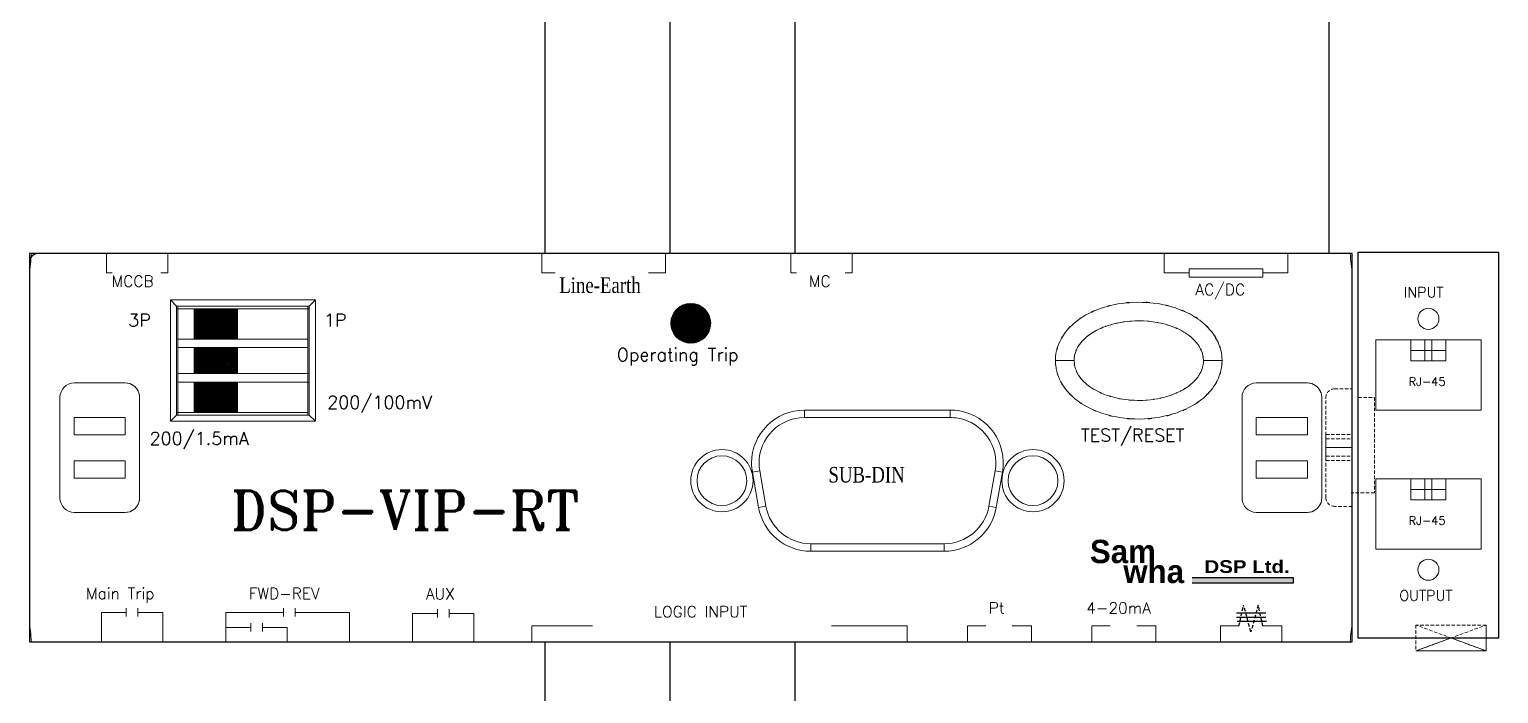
# Model space of a CAD drawing. Header units: millimetres. Extents: x 107 to 2900, y 85 to 3996.
# Drawn here: x 206.7 to 312.4, y 3019.5 to 3067.4 of the extents above; entities that cross this region are included whole.
import ezdxf
from ezdxf.lldxf.tags import DXFTag

# ---------------------------------------------------------------- set-up
doc = ezdxf.new("R2010")
doc.units = ezdxf.units.MM
doc.linetypes.add('DASHED2', pattern=[0.375, 0.25, -0.125])
doc.layers.add('1', color=1, linetype='CENTER')
doc.layers.add('70', color=7, linetype='Continuous')
doc.styles.add('SS', font='batang.ttc', dxfattribs={"width": 0.8})
doc.styles.get("Standard").update_dxf_attribs({"font": 'BareunDotumPro1.ttf'})
doc.styles.add('STYLE2', font='romant.shx')
tags = doc.linetypes.add('CENTER', pattern=[2, 1.25, -0.25, 0.25, -0.25]).pattern_tags.tags
tags[10:11] = [DXFTag(74, 4), DXFTag(75, 0), DXFTag(340, '0'), DXFTag(46, 1.0), DXFTag(50, 0.0), DXFTag(44, 0.0), DXFTag(45, 0.0)]
tags[8:9] = [DXFTag(74, 4), DXFTag(75, 0), DXFTag(340, '0'), DXFTag(46, 1.0), DXFTag(50, 0.0), DXFTag(44, 0.0), DXFTag(45, 0.0)]
tags[6:7] = [DXFTag(74, 4), DXFTag(75, 0), DXFTag(340, '0'), DXFTag(46, 1.0), DXFTag(50, 0.0), DXFTag(44, 0.0), DXFTag(45, 0.0)]
tags[4:5] = [DXFTag(74, 4), DXFTag(75, 0), DXFTag(340, '0'), DXFTag(46, 1.0), DXFTag(50, 0.0), DXFTag(44, 0.0), DXFTag(45, 0.0)]

msp = doc.modelspace()

# ---------------------------------------------------------------- hatches: boundary and pattern name
msp.add_hatch(color=5).paths.add_polyline_path([(290.369, 3027.488), (290.369, 3027.903), (297.65, 3027.903), (297.65, 3027.488)])
at = {"layer": '70', "lineweight": 15}
h = msp.add_hatch(dxfattribs=at)
h.set_pattern_fill('ANSI31', color=256, scale=0.62208, style=0)
h.set_pattern_definition([(45, (-1742.84952, 10707.27451), (-0.0549846233, 0.0549846233), [])])
h.paths.add_polyline_path([(221.656, 3047.252), (218.546, 3047.252), (218.546, 3045.075), (221.656, 3045.075)])
h.paths.add_polyline_path([(221.656, 3044.453), (218.546, 3044.453), (218.546, 3042.589), (221.656, 3042.589)])
h.paths.add_polyline_path([(221.656, 3041.967), (218.546, 3041.967), (218.546, 3039.789), (221.656, 3039.789)])
at = {"layer": '70', "lineweight": 20}
h = msp.add_hatch(dxfattribs=at)
h.set_pattern_fill('ANSI31', color=3, scale=0.62208, style=0)
h.set_pattern_definition([(45, (-3029.61929, 18413.62635), (-0.0549846233, 0.0549846233), [])])
h.paths.add_polyline_path([(252.859, 3046.207, 1), (255.725, 3046.207, 1)])

# ---------------------------------------------------------------- linework, layer by layer
at = {"color": 7}
for p, q in [((300.22, 3069.656), (300.22, 3051.223)), ((294.624, 3025.331), (293.567, 3025.331)), ((294.633, 3025.029), (293.576, 3025.029)), ((294.663, 3024.729), (293.606, 3024.729)), ((295.681, 3025.331), (294.624, 3025.331)), ((295.69, 3025.029), (294.633, 3025.029)), ((295.72, 3024.729), (294.663, 3024.729))]:
    msp.add_line(p, q, dxfattribs=at)
at = {"color": 7, "lineweight": 30}
for p, q in [((301.893, 3051.223), (206.691, 3051.223)), ((206.691, 3051.223), (206.691, 3023.28)), ((301.893, 3023.28), (301.893, 3051.223)), ((206.691, 3023.28), (301.893, 3023.28))]:
    msp.add_line(p, q, dxfattribs=at)
at = {"color": 7, "lineweight": 15}
for p, q in [((216.833, 3039.154), (216.833, 3047.887)), ((216.833, 3047.887), (227.267, 3047.887)), ((217.281, 3047.439), (216.833, 3047.887)), ((226.819, 3047.439), (227.267, 3047.887)), ((227.267, 3047.887), (227.267, 3039.154)), ((217.281, 3039.603), (217.281, 3047.439)), ((217.281, 3047.439), (226.819, 3047.439)), ((217.281, 3047.252), (226.819, 3047.252)), ((217.374, 3039.603), (217.374, 3047.439)), ((221.656, 3045.075), (221.656, 3047.252)), ((226.726, 3047.439), (226.726, 3039.603)), ((226.819, 3047.439), (226.819, 3039.603)), ((217.374, 3045.075), (226.726, 3045.075)), ((217.374, 3044.453), (226.726, 3044.453)), ((221.656, 3042.589), (221.656, 3044.453)), ((280.533, 3043.521), (281.876, 3043.521)), ((292.534, 3043.521), (291.191, 3043.521)), ((226.819, 3042.589), (217.374, 3042.589)), ((209.913, 3041.911), (213.589, 3041.911)), ((226.819, 3041.967), (217.374, 3041.967)), ((221.656, 3039.789), (221.656, 3041.967)), ((208.883, 3033.622), (208.883, 3040.881)), ((214.619, 3040.881), (214.619, 3033.622)), ((217.281, 3039.603), (216.833, 3039.154)), ((226.726, 3039.789), (217.281, 3039.789)), ((226.819, 3039.603), (217.281, 3039.603)), ((226.819, 3039.603), (227.267, 3039.154)), ((262.481, 3039.96), (272.97, 3039.96)), ((262.481, 3039.96), (262.481, 3039.422)), ((262.481, 3039.422), (272.97, 3039.422)), ((272.97, 3039.96), (272.97, 3039.422)), ((227.267, 3039.154), (216.833, 3039.154)), ((258.724, 3035.482), (259.254, 3035.575)), ((259.171, 3032.945), (258.724, 3035.482)), ((259.701, 3033.039), (259.254, 3035.575)), ((276.198, 3035.575), (275.751, 3033.039)), ((276.727, 3035.482), (276.198, 3035.575)), ((276.727, 3035.482), (276.28, 3032.945)), ((259.171, 3032.945), (259.701, 3033.039)), ((276.28, 3032.945), (275.751, 3033.039)), ((213.589, 3032.592), (209.913, 3032.592)), ((272.523, 3030.33), (262.928, 3030.33)), ((262.928, 3029.793), (262.928, 3030.33)), ((272.523, 3029.793), (262.928, 3029.793)), ((272.523, 3029.793), (272.523, 3030.33))]:
    msp.add_line(p, q, dxfattribs=at)
at = {"color": 7, "lineweight": 0}
for p, q in [((294.995, 3041.911), (298.672, 3041.911)), ((293.965, 3033.622), (293.965, 3040.881)), ((299.701, 3040.881), (299.701, 3033.622)), ((209.913, 3039.423), (213.589, 3039.423)), ((294.995, 3039.423), (298.672, 3039.423)), ((209.913, 3038.179), (213.589, 3038.179)), ((294.995, 3038.179), (298.672, 3038.179)), ((209.913, 3036.312), (213.589, 3036.312)), ((294.995, 3036.312), (298.672, 3036.312)), ((209.913, 3035.068), (213.589, 3035.068)), ((294.995, 3035.068), (298.672, 3035.068)), ((298.672, 3032.592), (294.995, 3032.592))]:
    msp.add_line(p, q, dxfattribs=at)
at = {"color": 5}
for p, q in [((290.369, 3027.903), (297.65, 3027.903)), ((297.65, 3027.903), (297.65, 3027.488)), ((297.65, 3027.488), (290.369, 3027.488))]:
    msp.add_line(p, q, dxfattribs=at)
at = {"color": 7, "linetype": 'DASHED2'}
for p, q in [((293.743, 3024.416), (294.075, 3025.921)), ((294.603, 3024.001), (294.075, 3025.921)), ((295.132, 3025.921), (294.603, 3024.001)), ((295.464, 3024.416), (295.132, 3025.921))]:
    msp.add_line(p, q, dxfattribs=at)
at = {"color": 3, "lineweight": 15}
msp.add_circle((254.292, 3046.207), 1.433, dxfattribs=at)
at = {"color": 7, "lineweight": 15}
for centre, radius in [((256.531, 3034.876), 2.239), ((256.531, 3034.876), 1.791), ((278.921, 3034.876), 2.239), ((278.921, 3034.876), 1.791)]:
    msp.add_circle(centre, radius, dxfattribs=at)
at = {"color": 7, "lineweight": 30}
msp.add_arc((207.313, 3050.601), 0.622, 90, 180, dxfattribs=at)
at = {"color": 7, "lineweight": 15}
for points in [[(206.839, 3051.223), (206.783, 3050.722), (206.734, 3050.221), (206.691, 3049.719)], [(301.893, 3049.719), (301.85, 3050.221), (301.8, 3050.722), (301.745, 3051.223)], [(209.913, 3041.911), (209.344, 3041.911), (208.883, 3041.449), (208.883, 3040.881)], [(208.883, 3033.622), (208.883, 3033.053), (209.344, 3032.592), (209.913, 3032.592)], [(259.171, 3032.945), (259.492, 3031.122), (261.077, 3029.793), (262.928, 3029.793)], [(259.701, 3033.039), (259.976, 3031.472), (261.338, 3030.33), (262.928, 3030.33)], [(272.523, 3030.33), (274.113, 3030.33), (275.475, 3031.472), (275.751, 3033.039)], [(272.523, 3029.793), (274.375, 3029.793), (275.958, 3031.122), (276.28, 3032.945)], [(206.691, 3024.784), (206.734, 3024.282), (206.783, 3023.781), (206.839, 3023.28)], [(301.745, 3023.28), (301.8, 3023.781), (301.85, 3024.282), (301.893, 3024.784)]]:
    msp.add_open_spline(points, degree=3, dxfattribs=at)
for points, knots in [([(301.75, 3051.223), (301.75, 3051.22), (301.748, 3051.217), (301.745, 3051.217), (301.741, 3051.217), (301.739, 3051.22), (301.739, 3051.223), (301.739, 3051.226), (301.741, 3051.229), (301.745, 3051.229), (301.748, 3051.229), (301.75, 3051.226), (301.75, 3051.223)], [0, 0, 0, 0, 1, 1, 1, 2, 2, 2, 3, 3, 3, 4, 4, 4, 4]), ([(280.533, 3043.521), (280.578, 3044.285), (280.495, 3043.268), (280.574, 3044.029), (280.871, 3045.182), (280.424, 3043.66), (280.797, 3044.79), (281.41, 3045.928), (280.544, 3044.439), (281.231, 3045.534), (282.167, 3046.591), (280.876, 3045.222), (281.876, 3046.219), (283.129, 3047.14), (281.426, 3045.959), (282.727, 3046.809), (284.283, 3047.552), (282.186, 3046.613), (283.776, 3047.279), (285.629, 3047.802), (283.143, 3047.161), (285.018, 3047.6), (287.177, 3047.844), (284.293, 3047.584), (286.46, 3047.73), (288.656, 3047.617), (285.734, 3047.835), (287.922, 3047.621), (289.827, 3047.206), (287.301, 3047.817), (289.186, 3047.315), (290.804, 3046.667), (288.669, 3047.583), (290.253, 3046.857), (291.585, 3046.018), (289.841, 3047.184), (291.125, 3046.275), (292.154, 3045.287), (290.824, 3046.644), (291.791, 3045.596), (292.503, 3044.506), (291.602, 3045.989), (292.241, 3044.854), (292.638, 3043.731), (292.159, 3045.245), (292.481, 3044.098), (292.582, 3043.233), (292.476, 3044.389), (292.534, 3043.521)], [0, 0, 0, 0, 1, 1, 1, 2, 2, 2, 3, 3, 3, 4, 4, 4, 5, 5, 5, 6, 6, 6, 7, 7, 7, 8, 8, 8, 9, 9, 9, 10, 10, 10, 11, 11, 11, 12, 12, 12, 13, 13, 13, 14, 14, 14, 15, 15, 15, 16, 16, 16, 16]), ([(281.876, 3043.521), (281.886, 3043.791), (281.868, 3043.431), (281.885, 3043.7), (281.926, 3043.989), (281.867, 3043.605), (281.915, 3043.892), (281.991, 3044.196), (281.884, 3043.792), (281.969, 3044.094), (282.084, 3044.405), (281.924, 3043.992), (282.049, 3044.3), (282.205, 3044.61), (281.991, 3044.199), (282.155, 3044.505), (282.35, 3044.809), (282.085, 3044.407), (282.288, 3044.706), (282.522, 3045.004), (282.205, 3044.611), (282.447, 3044.902), (282.72, 3045.191), (282.351, 3044.811), (282.631, 3045.093), (282.945, 3045.371), (282.523, 3045.005), (282.843, 3045.276), (283.198, 3045.542), (282.721, 3045.192), (283.081, 3045.451), (283.48, 3045.705), (282.945, 3045.371), (283.348, 3045.617), (283.795, 3045.859), (283.196, 3045.543), (283.648, 3045.775), (284.144, 3045.999), (283.48, 3045.707), (283.98, 3045.921), (284.523, 3046.123), (283.797, 3045.86), (284.343, 3046.053), (284.942, 3046.232), (284.142, 3046.001), (284.744, 3046.169), (285.41, 3046.321), (284.519, 3046.126), (285.19, 3046.266), (285.938, 3046.384), (284.938, 3046.236), (285.689, 3046.34), (286.531, 3046.411), (285.408, 3046.327), (286.25, 3046.381), (287.184, 3046.389), (285.94, 3046.394), (286.873, 3046.379), (287.895, 3046.3), (286.533, 3046.423), (287.553, 3046.318), (288.623, 3046.131), (287.201, 3046.4), (288.265, 3046.183), (289.295, 3045.888), (287.928, 3046.303), (288.948, 3045.975), (289.868, 3045.588), (288.65, 3046.125), (289.557, 3045.706), (290.356, 3045.236), (289.303, 3045.883), (290.083, 3045.382), (290.762, 3044.83), (289.876, 3045.588), (290.526, 3045.003), (291.073, 3044.354), (290.37, 3045.24), (290.878, 3044.56), (291.255, 3043.813), (290.789, 3044.827), (291.11, 3044.053), (291.263, 3043.259), (291.103, 3044.324), (291.191, 3043.521)], [0, 0, 0, 0, 1, 1, 1, 2, 2, 2, 3, 3, 3, 4, 4, 4, 5, 5, 5, 6, 6, 6, 7, 7, 7, 8, 8, 8, 9, 9, 9, 10, 10, 10, 11, 11, 11, 12, 12, 12, 13, 13, 13, 14, 14, 14, 15, 15, 15, 16, 16, 16, 17, 17, 17, 18, 18, 18, 19, 19, 19, 20, 20, 20, 21, 21, 21, 22, 22, 22, 23, 23, 23, 24, 24, 24, 25, 25, 25, 26, 26, 26, 27, 27, 27, 28, 28, 28, 28]), ([(292.534, 3043.521), (292.489, 3042.757), (292.573, 3043.773), (292.493, 3043.012), (292.196, 3041.86), (292.642, 3043.381), (292.269, 3042.252), (291.658, 3041.113), (292.523, 3042.602), (291.837, 3041.506), (290.9, 3040.45), (292.191, 3041.819), (291.191, 3040.822), (289.938, 3039.901), (291.641, 3041.083), (290.339, 3040.231), (288.784, 3039.489), (290.881, 3040.428), (289.291, 3039.762), (287.438, 3039.238), (289.923, 3039.88), (288.047, 3039.441), (285.889, 3039.197), (288.774, 3039.457), (286.606, 3039.312), (284.41, 3039.424), (287.333, 3039.206), (285.145, 3039.42), (283.239, 3039.836), (285.766, 3039.224), (283.882, 3039.727), (282.263, 3040.375), (284.398, 3039.458), (282.814, 3040.184), (281.482, 3041.023), (283.226, 3039.858), (281.942, 3040.767), (280.913, 3041.755), (282.243, 3040.398), (281.276, 3041.445), (280.564, 3042.535), (281.465, 3041.053), (280.826, 3042.187), (280.429, 3043.31), (280.907, 3041.797), (280.586, 3042.944), (280.484, 3043.808), (280.59, 3042.653), (280.533, 3043.521)], [0, 0, 0, 0, 1, 1, 1, 2, 2, 2, 3, 3, 3, 4, 4, 4, 5, 5, 5, 6, 6, 6, 7, 7, 7, 8, 8, 8, 9, 9, 9, 10, 10, 10, 11, 11, 11, 12, 12, 12, 13, 13, 13, 14, 14, 14, 15, 15, 15, 16, 16, 16, 16]), ([(291.191, 3043.521), (291.181, 3043.251), (291.199, 3043.61), (291.182, 3043.342), (291.142, 3043.053), (291.201, 3043.437), (291.152, 3043.15), (291.075, 3042.846), (291.183, 3043.249), (291.098, 3042.948), (290.982, 3042.637), (291.143, 3043.049), (291.018, 3042.742), (290.863, 3042.432), (291.075, 3042.842), (290.911, 3042.537), (290.717, 3042.232), (290.982, 3042.634), (290.779, 3042.336), (290.545, 3042.038), (290.862, 3042.43), (290.621, 3042.139), (290.346, 3041.851), (290.716, 3042.231), (290.435, 3041.949), (290.121, 3041.67), (290.544, 3042.037), (290.224, 3041.766), (289.869, 3041.499), (290.346, 3041.849), (289.985, 3041.591), (289.588, 3041.337), (290.122, 3041.67), (289.718, 3041.424), (289.272, 3041.183), (289.87, 3041.498), (289.419, 3041.266), (288.924, 3041.042), (289.588, 3041.335), (289.087, 3041.12), (288.544, 3040.917), (289.27, 3041.181), (288.723, 3040.989), (288.125, 3040.81), (288.925, 3041.041), (288.323, 3040.872), (287.656, 3040.72), (288.548, 3040.915), (287.878, 3040.776), (287.129, 3040.657), (288.129, 3040.805), (287.378, 3040.702), (286.536, 3040.63), (287.659, 3040.714), (286.816, 3040.66), (285.883, 3040.653), (287.128, 3040.648), (286.194, 3040.662), (285.172, 3040.741), (286.533, 3040.618), (285.513, 3040.724), (284.443, 3040.91), (285.866, 3040.641), (284.802, 3040.858), (283.773, 3041.154), (285.139, 3040.738), (284.119, 3041.066), (283.199, 3041.454), (284.417, 3040.916), (283.511, 3041.335), (282.71, 3041.804), (283.764, 3041.157), (282.983, 3041.659), (282.306, 3042.211), (283.192, 3041.453), (282.541, 3042.038), (281.993, 3042.687), (282.697, 3041.801), (282.19, 3042.481), (281.812, 3043.228), (282.278, 3042.215), (281.956, 3042.988), (281.804, 3043.783), (281.963, 3042.717), (281.876, 3043.521)], [0, 0, 0, 0, 1, 1, 1, 2, 2, 2, 3, 3, 3, 4, 4, 4, 5, 5, 5, 6, 6, 6, 7, 7, 7, 8, 8, 8, 9, 9, 9, 10, 10, 10, 11, 11, 11, 12, 12, 12, 13, 13, 13, 14, 14, 14, 15, 15, 15, 16, 16, 16, 17, 17, 17, 18, 18, 18, 19, 19, 19, 20, 20, 20, 21, 21, 21, 22, 22, 22, 23, 23, 23, 24, 24, 24, 25, 25, 25, 26, 26, 26, 27, 27, 27, 28, 28, 28, 28]), ([(214.619, 3040.881), (214.564, 3041.361), (214.665, 3040.725), (214.569, 3041.2), (214.368, 3041.64), (214.66, 3041.066), (214.422, 3041.486), (214.096, 3041.843), (214.551, 3041.388), (214.195, 3041.714), (213.774, 3041.952), (214.348, 3041.66), (213.908, 3041.861), (213.433, 3041.956), (214.07, 3041.856), (213.589, 3041.911)], [0, 0, 0, 0, 1, 1, 1, 2, 2, 2, 3, 3, 3, 4, 4, 4, 5, 5, 5, 5]), ([(262.481, 3039.96), (260.374, 3039.96), (258.665, 3038.251), (258.665, 3036.144), (258.665, 3035.922), (258.685, 3035.7), (258.724, 3035.482)], [0, 0, 0, 0, 1, 1, 1, 2, 2, 2, 2]), ([(262.481, 3039.422), (260.671, 3039.422), (259.203, 3037.955), (259.203, 3036.144), (259.203, 3035.954), (259.22, 3035.763), (259.254, 3035.575)], [0, 0, 0, 0, 1, 1, 1, 2, 2, 2, 2]), ([(276.727, 3035.482), (277.093, 3037.557), (275.707, 3039.536), (273.632, 3039.902), (273.414, 3039.94), (273.192, 3039.96), (272.97, 3039.96)], [0, 0, 0, 0, 1, 1, 1, 2, 2, 2, 2]), ([(276.198, 3035.575), (276.512, 3037.358), (275.322, 3039.058), (273.539, 3039.372), (273.351, 3039.406), (273.161, 3039.422), (272.97, 3039.422)], [0, 0, 0, 0, 1, 1, 1, 2, 2, 2, 2]), ([(213.589, 3032.592), (214.07, 3032.647), (213.433, 3032.546), (213.908, 3032.642), (214.348, 3032.843), (213.774, 3032.551), (214.195, 3032.789), (214.551, 3033.115), (214.096, 3032.66), (214.422, 3033.016), (214.66, 3033.438), (214.368, 3032.864), (214.569, 3033.303), (214.665, 3033.778), (214.564, 3033.141), (214.619, 3033.622)], [0, 0, 0, 0, 1, 1, 1, 2, 2, 2, 3, 3, 3, 4, 4, 4, 5, 5, 5, 5]), ([(206.696, 3025.833), (206.696, 3025.829), (206.694, 3025.828), (206.691, 3025.828), (206.687, 3025.828), (206.685, 3025.829), (206.685, 3025.833), (206.685, 3025.836), (206.687, 3025.838), (206.691, 3025.838), (206.694, 3025.838), (206.696, 3025.836), (206.696, 3025.833)], [0, 0, 0, 0, 1, 1, 1, 2, 2, 2, 3, 3, 3, 4, 4, 4, 4]), ([(301.898, 3025.833), (301.898, 3025.829), (301.897, 3025.828), (301.893, 3025.828), (301.89, 3025.828), (301.887, 3025.829), (301.887, 3025.833), (301.887, 3025.836), (301.89, 3025.838), (301.893, 3025.838), (301.897, 3025.838), (301.898, 3025.836), (301.898, 3025.833)], [0, 0, 0, 0, 1, 1, 1, 2, 2, 2, 3, 3, 3, 4, 4, 4, 4]), ([(301.75, 3023.28), (301.75, 3023.277), (301.748, 3023.274), (301.745, 3023.274), (301.741, 3023.274), (301.739, 3023.277), (301.739, 3023.28), (301.739, 3023.283), (301.741, 3023.286), (301.745, 3023.286), (301.748, 3023.286), (301.75, 3023.283), (301.75, 3023.28)], [0, 0, 0, 0, 1, 1, 1, 2, 2, 2, 3, 3, 3, 4, 4, 4, 4])]:
    msp.add_open_spline(points, degree=3, knots=knots, dxfattribs=at)
at = {"color": 7, "lineweight": 0}
for points in [[(294.995, 3041.911), (294.426, 3041.911), (293.965, 3041.449), (293.965, 3040.881)], [(293.965, 3033.622), (293.965, 3033.053), (294.426, 3032.592), (294.995, 3032.592)]]:
    msp.add_open_spline(points, degree=3, dxfattribs=at)
for points in [[(299.701, 3040.881), (299.647, 3041.361), (299.747, 3040.725), (299.651, 3041.2), (299.45, 3041.64), (299.743, 3041.066), (299.505, 3041.486), (299.178, 3041.843), (299.634, 3041.388), (299.277, 3041.714), (298.856, 3041.952), (299.43, 3041.66), (298.99, 3041.861), (298.515, 3041.956), (299.152, 3041.856), (298.672, 3041.911)], [(298.672, 3032.592), (299.152, 3032.647), (298.515, 3032.546), (298.99, 3032.642), (299.43, 3032.843), (298.856, 3032.551), (299.277, 3032.789), (299.634, 3033.115), (299.178, 3032.66), (299.505, 3033.016), (299.743, 3033.438), (299.45, 3032.864), (299.651, 3033.303), (299.747, 3033.778), (299.647, 3033.141), (299.701, 3033.622)]]:
    msp.add_open_spline(points, degree=3, knots=[0, 0, 0, 0, 1, 1, 1, 2, 2, 2, 3, 3, 3, 4, 4, 4, 5, 5, 5, 5], dxfattribs=at)
at = {"layer": '1', "color": 7, "linetype": 'Continuous'}
for p, q in [((243.776, 3079.024), (243.776, 3051.223)), ((252.776, 3079.024), (252.776, 3051.223)), ((261.776, 3079.024), (261.776, 3051.223)), ((243.776, 3023.28), (243.776, 2991.078)), ((252.776, 3023.28), (252.776, 2991.078)), ((261.776, 3023.28), (261.776, 2991.078))]:
    msp.add_line(p, q, dxfattribs=at)
at = {"layer": '70', "lineweight": 15}
for p, q in [((212.237, 3049.834), (212.237, 3051.223)), ((216.658, 3049.834), (216.658, 3051.223)), ((243.581, 3049.834), (243.581, 3051.223)), ((252.48, 3049.834), (252.48, 3051.223)), ((261.495, 3049.834), (261.495, 3051.223)), ((265.917, 3049.834), (265.917, 3051.223)), ((288.364, 3049.834), (288.364, 3051.223)), ((297.265, 3049.834), (297.265, 3051.223)), ((212.633, 3049.834), (212.237, 3049.834)), ((216.144, 3049.834), (216.658, 3049.834)), ((244.532, 3049.834), (243.581, 3049.834)), ((251.248, 3049.834), (252.48, 3049.834)), ((261.891, 3049.834), (261.495, 3049.834)), ((265.402, 3049.834), (265.917, 3049.834)), ((290.156, 3049.834), (288.364, 3049.834)), ((290.156, 3050.128), (295.473, 3050.128)), ((290.156, 3049.521), (290.156, 3050.128)), ((295.473, 3049.521), (295.473, 3050.128)), ((295.473, 3049.834), (297.265, 3049.834)), ((295.473, 3049.521), (290.156, 3049.521)), ((302.326, 3040.869), (302.326, 3033.995)), ((302.326, 3036.674), (302.326, 3038.19)), ((213.656, 3025.699), (213.656, 3025.091)), ((214.495, 3025.699), (214.495, 3025.091)), ((224.966, 3025.699), (224.966, 3025.091)), ((225.805, 3025.699), (225.805, 3025.091)), ((236.049, 3025.626), (236.049, 3025.018)), ((236.888, 3025.626), (236.888, 3025.018)), ((211.865, 3025.385), (211.865, 3023.28)), ((213.656, 3025.385), (211.865, 3025.385)), ((214.495, 3025.385), (216.286, 3025.385)), ((216.286, 3025.385), (216.286, 3023.28)), ((224.966, 3025.385), (220.823, 3025.385)), ((220.823, 3025.385), (220.823, 3023.28)), ((222.615, 3024.615), (222.615, 3024.007)), ((223.454, 3024.615), (223.454, 3024.007)), ((225.805, 3025.385), (229.723, 3025.385)), ((229.723, 3025.385), (229.723, 3023.28)), ((234.258, 3025.312), (234.258, 3023.28)), ((236.049, 3025.312), (234.258, 3025.312)), ((236.888, 3025.312), (238.68, 3025.312)), ((238.68, 3025.312), (238.68, 3023.28)), ((222.615, 3024.301), (220.823, 3024.301)), ((223.454, 3024.301), (225.245, 3024.301)), ((225.245, 3024.301), (225.245, 3023.28)), ((242.85, 3024.416), (242.85, 3023.28)), ((247.204, 3024.416), (242.85, 3024.416)), ((269.856, 3024.416), (264.42, 3024.416)), ((269.856, 3024.416), (269.856, 3023.28)), ((275.517, 3024.416), (274.196, 3024.416)), ((274.196, 3024.416), (274.196, 3023.28)), ((277.431, 3024.416), (278.81, 3024.416)), ((278.81, 3024.416), (278.81, 3023.28)), ((284.473, 3024.416), (283.152, 3024.416)), ((283.152, 3024.416), (283.152, 3023.28)), ((286.387, 3024.416), (287.766, 3024.416)), ((287.766, 3024.416), (287.766, 3023.28)), ((293.743, 3024.416), (292.421, 3024.416)), ((292.421, 3024.416), (292.421, 3023.28)), ((295.464, 3024.416), (296.843, 3024.416)), ((296.843, 3024.416), (296.843, 3023.28))]:
    msp.add_line(p, q, dxfattribs=at)
at = {"layer": '70', "lineweight": 30}
for p, q in [((302.326, 3023.532), (302.326, 3051.331)), ((302.326, 3051.331), (312.435, 3051.331)), ((312.435, 3051.331), (312.435, 3023.532)), ((312.435, 3023.532), (302.326, 3023.532))]:
    msp.add_line(p, q, dxfattribs=at)
at = {"layer": '70', "lineweight": 13}
for p, q in [((218.546, 3047.252), (218.546, 3045.075)), ((218.546, 3044.453), (218.546, 3042.589)), ((218.546, 3041.967), (218.546, 3039.789)), ((209.913, 3039.423), (209.913, 3038.179)), ((213.589, 3039.423), (213.589, 3038.179)), ((294.995, 3039.423), (294.995, 3038.179)), ((298.672, 3039.423), (298.672, 3038.179)), ((209.913, 3036.312), (209.913, 3035.068)), ((213.589, 3036.312), (213.589, 3035.068)), ((294.995, 3036.312), (294.995, 3035.068)), ((298.672, 3036.312), (298.672, 3035.068)), ((311.541, 3022.615), (311.541, 3024.482)), ((308.969, 3023.532), (306.486, 3022.615)), ((311.541, 3022.615), (309.058, 3023.532)), ((306.486, 3022.615), (311.541, 3022.615)), ((306.486, 3022.615), (311.541, 3022.615))]:
    msp.add_line(p, q, dxfattribs=at)
at = {"layer": '70', "color": 4, "lineweight": 15}
for p, q in [((303.589, 3045.013), (311.171, 3045.013)), ((303.589, 3039.959), (303.589, 3045.013)), ((306.117, 3043.497), (306.117, 3045.013)), ((307.128, 3043.497), (307.128, 3045.013)), ((307.633, 3045.013), (307.633, 3043.497)), ((308.644, 3045.013), (308.644, 3043.497)), ((311.171, 3045.013), (311.171, 3039.959)), ((306.117, 3044.255), (308.644, 3044.255)), ((306.117, 3043.497), (308.644, 3043.497)), ((311.171, 3039.959), (303.589, 3039.959)), ((303.589, 3035.007), (311.171, 3035.007)), ((303.589, 3029.953), (303.589, 3035.007)), ((306.117, 3033.491), (306.117, 3035.007)), ((306.117, 3034.249), (308.644, 3034.249)), ((307.128, 3033.491), (307.128, 3035.007)), ((307.633, 3035.007), (307.633, 3033.491)), ((308.644, 3035.007), (308.644, 3033.491)), ((311.171, 3035.007), (311.171, 3029.953)), ((306.117, 3033.491), (308.644, 3033.491)), ((311.171, 3029.953), (303.589, 3029.953))]:
    msp.add_line(p, q, dxfattribs=at)
at = {"layer": '70', "linetype": 'DASHED2', "lineweight": 15}
for p, q in [((300.626, 3041.488), (301.893, 3041.488)), ((301.893, 3032.592), (301.893, 3041.923)), ((300.004, 3033.65), (300.004, 3040.866)), ((302.326, 3040.869), (303.504, 3040.869)), ((303.504, 3040.869), (303.504, 3033.995)), ((300.004, 3038.191), (301.893, 3038.191)), ((300.004, 3038.191), (300.004, 3036.324)), ((301.893, 3038.191), (301.893, 3036.324)), ((300.004, 3037.88), (301.893, 3037.88)), ((301.893, 3037.258), (300.004, 3037.258)), ((300.004, 3037.258), (301.893, 3037.258)), ((300.004, 3036.636), (301.893, 3036.636)), ((300.004, 3036.324), (301.893, 3036.324)), ((303.504, 3033.995), (301.82, 3033.995)), ((301.893, 3033.027), (300.626, 3033.027))]:
    msp.add_line(p, q, dxfattribs=at)
at = {"layer": '70', "color": 0, "linetype": 'DASHED2', "lineweight": 13}
for p, q in [((311.541, 3024.482), (306.486, 3024.482)), ((306.486, 3022.615), (311.541, 3024.482)), ((311.541, 3022.615), (306.486, 3024.482)), ((306.486, 3024.482), (306.486, 3022.615))]:
    msp.add_line(p, q, dxfattribs=at)
at = {"layer": '70', "lineweight": 15}
for centre in [(307.38, 3046.53), (307.38, 3028.461)]:
    msp.add_circle(centre, 0.758, dxfattribs=at)
at = {"layer": '70', "linetype": 'DASHED2', "lineweight": 15}
for centre, start, end in [((300.626, 3040.866), 90, 180), ((300.626, 3033.65), 180, 270)]:
    msp.add_arc(centre, 0.622, start, end, dxfattribs=at)

# ---------------------------------------------------------------- texts
at = {"color": 0, "style": 'STYLE2'}
for s, height, p in [('MCCB', 0.8107, (212.607, 3048.833)), ('MC', 0.8107, (262.797, 3048.833)), ('AC/DC', 0.8107, (290.613, 3048.227)), ('INPUT', 0.7514, (305.605, 3048.066)), ('3P', 0.9248, (213.799, 3045.972)), ('1P', 0.9248, (227.889, 3045.972)), ('Operating Trip', 0.92476, (248.966, 3043.488)), ('RJ-45', 0.6011, (305.961, 3041.71)), ('200/100mV', 0.9248, (228.126, 3040.057)), ('200/1.5mA', 0.9248, (215.338, 3037.454)), ('TEST/RESET', 0.9248, (282.367, 3037.689)), ('DSP-VIP-RT', 2.7877, (221.181, 3031.346)), ('RJ-45', 0.6011, (305.961, 3031.704)), ('Main Trip', 0.8107, (210.761, 3026.344)), ('FWD-REV', 0.8107, (222.479, 3026.344)), ('AUX', 0.8107, (235.223, 3026.331)), ('OUTPUT', 0.7514, (305.287, 3026.23)), ('LOGIC INPUT', 0.81069, (251.629, 3025.037)), ('Pt', 0.8107, (275.734, 3025.301)), ('4-20mA', 0.8107, (282.753, 3025.301))]:
    msp.add_text(s, height=height, dxfattribs=at).set_placement(p)
at = {"color": 0, "style": 'SS', "width": 0.8}
for s, p in [('Line-Earth', (244.825, 3048.392)), ('SUB-DIN', (264.201, 3034.743))]:
    msp.add_text(s, height=1.1197, dxfattribs=at).set_placement(p)
at = {"color": 20, "insert": (283.021, 3030.617), "char_height": 1.67962, "width": 6.03579, "attachment_point": 1}
msp.add_mtext('{\\fPump Demi Bold LET|b0|i0|c0|p2;Sam}', dxfattribs=at)
at = {"color": 5, "insert": (285.425, 3029.18), "char_height": 1.67962, "width": 6.03579, "attachment_point": 1}
msp.add_mtext('{\\fPump Demi Bold LET|b0|i0|c0|p2;wha}', dxfattribs=at)
at = {"color": 0, "insert": (291.261, 3029.15), "char_height": 0.92127, "width": 16.39162, "attachment_point": 1}
msp.add_mtext('{\\fArial Black|b0|i0|c0|p34;DSP Ltd.}', dxfattribs=at)

doc.saveas('drawing.dxf')
